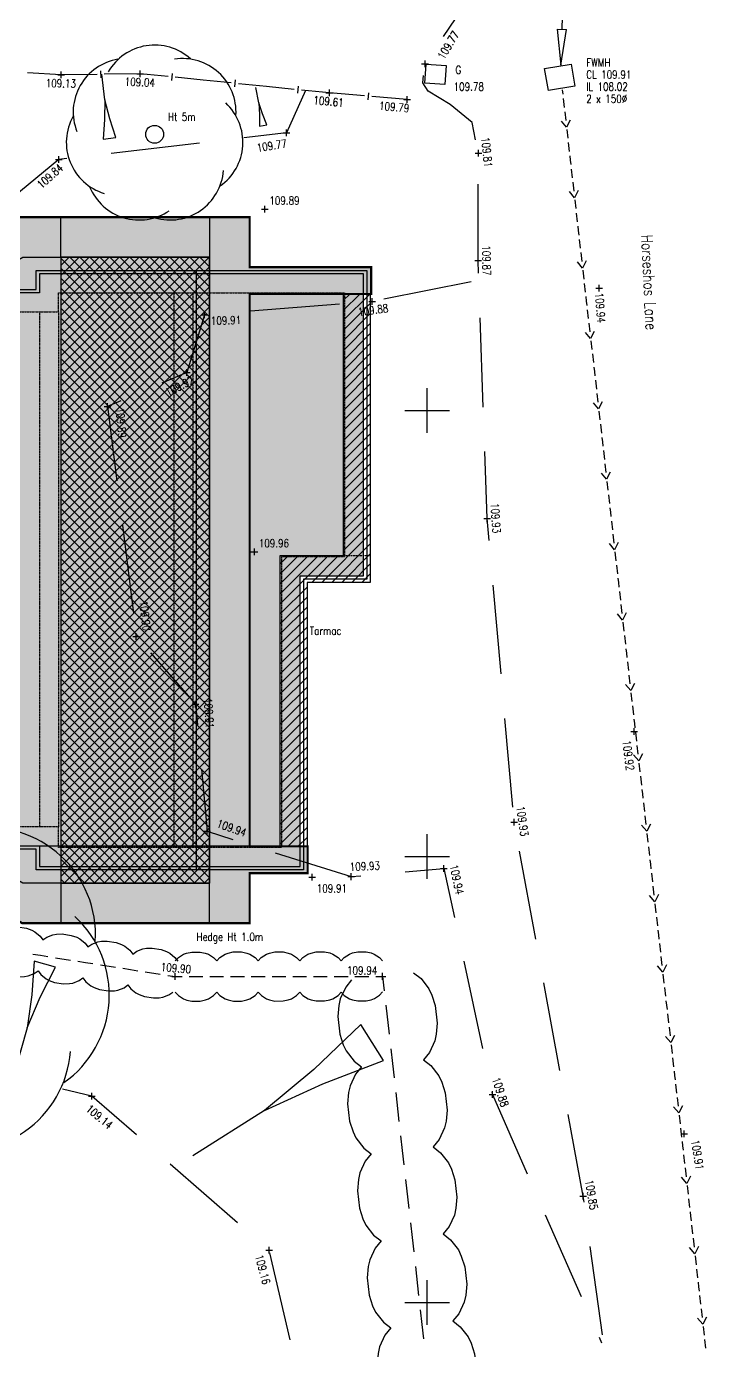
# Model space of a CAD drawing. Header units: millimetres. Extents: x -27952 to 75845, y -24026 to 57117.
# Drawn here: x 25755 to 41003, y -4602 to 25081 of the extents above; entities that cross this region are included whole.
import ezdxf
from ezdxf.enums import TextEntityAlignment as Align

# ---------------------------------------------------------------- set-up
doc = ezdxf.new("R2010")
doc.units = ezdxf.units.MM
for name, pattern in [('16764-Topo$0$Dashed', [3, 2, -1]), ('HIDDEN', [9.525, 6.35, -3.175]), ('PHANTOM2', [1.25, 0.625, -0.125, 0.125, -0.125, 0.125, -0.125])]:
    doc.linetypes.add(name, pattern=pattern)
for name, color, linetype in [('16764-Topo$0$SV_$_Grid', 7, 'Continuous'), ('16764-Topo$0$SV_Drainage Text', 132, 'Continuous'), ('16764-Topo$0$SV_Fence Levels', 7, 'Continuous'), ('16764-Topo$0$SV_Fences', 1, 'Continuous'), ('16764-Topo$0$SV_Land Form Levels', 7, 'Continuous'), ('16764-Topo$0$SV_Land Forms', 7, 'Continuous'), ('16764-Topo$0$SV_Levels (Spot)', 1, 'Continuous'), ('16764-Topo$0$SV_Misc Text', 7, 'Continuous'), ('16764-Topo$0$SV_Road Channels', 2, 'Continuous'), ('16764-Topo$0$SV_Road Levels', 7, 'Continuous'), ('16764-Topo$0$SV_Street Furniture', 9, 'Continuous'), ('16764-Topo$0$SV_Trees', 3, 'Continuous'), ('16764-Topo$0$SV_Trees Text', 3, 'Continuous'), ('16764-Topo$0$SV_Vegetation', 3, 'Continuous'), ('16764-Topo$0$SV_Vegetation Levels', 7, 'Continuous'), ('CHB-00_Dig Line', 2, 'Continuous'), ('CHB-00_Footprint', 4, 'Continuous'), ('CHB-00_Foundation', 7, 'Continuous'), ('CHB-00_SOPs', 4, 'Continuous'), ('CHB-00_Surveyed Outline', 211, 'Continuous'), ('CHB-00_Walls-LB', 8, 'Continuous'), ('CHB-00_Working Space', 7, 'PHANTOM2'), ('X-Ref-Site', 7, 'Continuous')]:
    doc.layers.add(name, color=color, linetype=linetype)
doc.styles.add('16764-Topo$0$Default', font='RomanS', dxfattribs={"width": 0.8})
doc.styles.add('16764-Topo$0$Road Text', font='RomanS', dxfattribs={"width": 0.8})

# ---------------------------------------------------------------- blocks, each defined once
blk = doc.blocks.new('16764-Topo$0$PT_PLUS')
at = {"color": 0, "linetype": 'Continuous', "flags": 128}
for points in [[(-0.5, 0), (0.5, 0)], [(0, -0.5), (0, 0.5)]]:
    blk.add_lwpolyline(points, dxfattribs=at)
blk = doc.blocks.new('16764-Topo$0$GLOBAL CANOPY')
at = {"color": 62, "linetype": 'Continuous'}
for centre, start, end in [((0.000032, 0.399949), 48, 150), ((-0.312751, 0.249357), 99.4, 201.4), ((0.312815, 0.249357), -3.4, 98.6), ((0.39001, -0.089024), -54.8, 47.2), ((-0.389946, -0.089024), 150.9, 252.9), ((0.173622, -0.360409), -106.3, -4.3), ((-0.173558, -0.360409), -157.7, -55.7)]:
    blk.add_arc(centre, 0.599967, start, end, dxfattribs=at)
blk = doc.blocks.new('16764-Topo$0$ARROW FOUL')
at = {"color": 32, "linetype": 'Continuous', "flags": 128}
for points in [[(0.144394, 0), (0, 0)], [(0.144394, 0), (1.383377, 0)], [(2.063735, 0), (1.383377, 0.093452)], [(1.383377, -0.089226), (1.383377, 0.093452)], [(1.383377, -0.089226), (2.063735, 0)]]:
    blk.add_lwpolyline(points, dxfattribs=at)
blk = doc.blocks.new('16764-Topo$0$GLOBALTADPOLE')
at = {"color": 8, "linetype": 'Continuous', "flags": 128}
for points in [[(0.021, 0.0028), (0, 0.007)], [(0, 0.007), (0, -0.007)], [(0.042, 0), (0.021, 0.0028)], [(0.021, -0.0028), (0.042, 0)], [(0.042, 0), (0.07, 0)], [(0, -0.007), (0.021, -0.0028)]]:
    blk.add_lwpolyline(points, dxfattribs=at)
blk = doc.blocks.new('16764-Topo')
at = {"layer": '16764-Topo$0$SV_$_Grid', "color": 7, "linetype": 'Continuous', "flags": 128}
for points in [[(432780, 221839.5), (432780, 221840.5)], [(432779.5, 221840), (432780.5, 221840)], [(432780, 221829.5), (432780, 221830.5)], [(432779.5, 221830), (432780.5, 221830)], [(432780, 221819.5), (432780, 221820.5)], [(432779.5, 221820), (432780.5, 221820)]]:
    blk.add_lwpolyline(points, dxfattribs=at)
at = {"layer": '16764-Topo$0$SV_Drainage Text', "color": 32, "linetype": 'Continuous'}
for p, q in [((432783.028536, 221847.186651), (432783.039761, 221847.088105)), ((432783.050986, 221846.989559), (432783.073436, 221846.792466)), ((432783.084661, 221846.69392), (432783.107111, 221846.496828)), ((432783.129746, 221846.298113), (432783.152196, 221846.10102)), ((432783.163422, 221846.002474), (432783.185872, 221845.805382)), ((432783.230772, 221845.411197), (432783.253222, 221845.214105)), ((432783.264447, 221845.115559), (432783.286897, 221844.918466)), ((432783.309532, 221844.719751), (432783.331982, 221844.522659)), ((432783.343207, 221844.424113), (432783.365657, 221844.22702)), ((432783.410557, 221843.832836), (432783.433007, 221843.635743)), ((432783.444233, 221843.537197), (432783.466683, 221843.340105)), ((432783.489318, 221843.14139), (432783.511768, 221842.944297)), ((432783.522993, 221842.845751), (432783.545443, 221842.648659)), ((432783.590343, 221842.254474), (432783.612793, 221842.057382)), ((432783.624018, 221841.958836), (432783.646468, 221841.761743)), ((432783.669103, 221841.563028), (432783.691553, 221841.365936)), ((432783.702778, 221841.26739), (432783.725228, 221841.070297)), ((432783.770129, 221840.676113), (432783.792579, 221840.47902)), ((432783.803804, 221840.380474), (432783.826254, 221840.183382)), ((432783.848889, 221839.984667), (432783.871339, 221839.787575)), ((432783.882564, 221839.689028), (432783.905014, 221839.491936)), ((432783.949914, 221839.097751), (432783.972364, 221838.900659)), ((432783.983589, 221838.802113), (432784.006039, 221838.60502)), ((432784.028674, 221838.406305), (432784.051124, 221838.209213)), ((432784.062349, 221838.110667), (432784.084799, 221837.913575)), ((432784.1297, 221837.51939), (432784.15215, 221837.322298)), ((432784.163375, 221837.223751), (432784.185825, 221837.026659)), ((432784.20846, 221836.827944), (432784.23091, 221836.630852)), ((432784.242135, 221836.532305), (432784.264585, 221836.335213)), ((432784.309485, 221835.941028), (432784.331935, 221835.743936)), ((432784.34316, 221835.64539), (432784.36561, 221835.448298)), ((432784.388245, 221835.249583), (432784.410695, 221835.05249)), ((432784.421921, 221834.953944), (432784.444371, 221834.756852)), ((432784.489271, 221834.362667), (432784.511721, 221834.165575)), ((432784.522946, 221834.067028), (432784.545396, 221833.869936)), ((432784.568031, 221833.671221), (432784.590481, 221833.474129)), ((432784.601706, 221833.375583), (432784.624156, 221833.17849)), ((432784.669056, 221832.784306), (432784.691506, 221832.587213)), ((432784.702732, 221832.488667), (432784.725182, 221832.291575)), ((432784.747817, 221832.09286), (432784.770267, 221831.895767)), ((432784.781492, 221831.797221), (432784.803942, 221831.600129)), ((432784.848842, 221831.205944), (432784.871292, 221831.008852)), ((432784.882517, 221830.910306), (432784.904967, 221830.713213)), ((432784.927602, 221830.514498), (432784.950052, 221830.317406)), ((432784.961277, 221830.21886), (432784.983727, 221830.021767)), ((432785.028628, 221829.627583), (432785.051078, 221829.43049)), ((432785.062303, 221829.331944), (432785.084753, 221829.134852)), ((432785.107388, 221828.936137), (432785.129838, 221828.739044)), ((432785.141063, 221828.640498), (432785.163513, 221828.443406)), ((432785.208413, 221828.049221), (432785.230863, 221827.852129)), ((432785.242088, 221827.753583), (432785.264538, 221827.55649)), ((432785.287173, 221827.357775), (432785.309623, 221827.160683)), ((432785.320848, 221827.062137), (432785.343299, 221826.865044)), ((432785.388199, 221826.47086), (432785.410649, 221826.273767)), ((432785.421874, 221826.175221), (432785.444324, 221825.978129)), ((432785.466959, 221825.779414), (432785.489409, 221825.582322)), ((432785.500634, 221825.483775), (432785.523084, 221825.286683)), ((432785.567984, 221824.892498), (432785.590434, 221824.695406)), ((432785.601659, 221824.59686), (432785.62411, 221824.399767)), ((432785.646744, 221824.201052), (432785.669195, 221824.00396)), ((432785.68042, 221823.905414), (432785.70287, 221823.708322)), ((432785.74777, 221823.314137), (432785.77022, 221823.117045)), ((432785.781445, 221823.018498), (432785.803895, 221822.821406)), ((432785.82653, 221822.622691), (432785.84898, 221822.425599)), ((432785.860205, 221822.327052), (432785.882655, 221822.12996)), ((432785.927555, 221821.735775), (432785.950006, 221821.538683)), ((432785.961231, 221821.440137), (432785.983681, 221821.243045)), ((432786.006316, 221821.04433), (432786.028766, 221820.847237)), ((432786.039991, 221820.748691), (432786.062441, 221820.551599)), ((432786.107341, 221820.157414), (432786.129791, 221819.960322)), ((432786.141016, 221819.861775), (432786.163466, 221819.664683)), ((432786.186101, 221819.465968), (432786.208551, 221819.268876)), ((432786.219776, 221819.17033), (432786.242226, 221818.973237))]:
    blk.add_line(p, q, dxfattribs=at)
at = {"layer": '16764-Topo$0$SV_Drainage Text', "color": 32, "linetype": 'Continuous', "flags": 128}
for points in [[(432783.20655, 221846.507435), (432783.124169, 221846.347082), (432783.007835, 221846.4848)], [(432783.197097, 221845.706836), (432783.208322, 221845.608289), (432783.219547, 221845.509743)], [(432783.386335, 221844.929074), (432783.303954, 221844.76872), (432783.18762, 221844.906439)], [(432783.376882, 221844.128474), (432783.388107, 221844.029928), (432783.399332, 221843.931382)], [(432783.566121, 221843.350712), (432783.48374, 221843.190359), (432783.367406, 221843.328077)], [(432783.556668, 221842.550113), (432783.567893, 221842.451567), (432783.579118, 221842.35302)], [(432783.745907, 221841.772351), (432783.663525, 221841.611997), (432783.547192, 221841.749716)], [(432783.736453, 221840.971751), (432783.747678, 221840.873205), (432783.758903, 221840.774659)], [(432783.925692, 221840.193989), (432783.843311, 221840.033636), (432783.726977, 221840.171355)], [(432783.916239, 221839.39339), (432783.927464, 221839.294844), (432783.938689, 221839.196298)], [(432784.105478, 221838.615628), (432784.023096, 221838.455274), (432783.906763, 221838.592993)], [(432784.096025, 221837.815028), (432784.10725, 221837.716482), (432784.118475, 221837.617936)], [(432784.285263, 221837.037267), (432784.202882, 221836.876913), (432784.086548, 221837.014632)], [(432784.27581, 221836.236667), (432784.287035, 221836.138121), (432784.29826, 221836.039575)], [(432784.465049, 221835.458905), (432784.382668, 221835.298551), (432784.266334, 221835.43627)], [(432784.455596, 221834.658306), (432784.466821, 221834.559759), (432784.478046, 221834.461213)], [(432784.644834, 221833.880544), (432784.562453, 221833.72019), (432784.446119, 221833.857909)], [(432784.635381, 221833.079944), (432784.646606, 221832.981398), (432784.657831, 221832.882852)], [(432784.82462, 221832.302182), (432784.742239, 221832.141828), (432784.625905, 221832.279547)], [(432784.815167, 221831.501583), (432784.826392, 221831.403036), (432784.837617, 221831.30449)], [(432785.004406, 221830.723821), (432784.922024, 221830.563467), (432784.805691, 221830.701186)], [(432784.994952, 221829.923221), (432785.006177, 221829.824675), (432785.017403, 221829.726129)], [(432785.184191, 221829.145459), (432785.10181, 221828.985106), (432784.985476, 221829.122824)], [(432785.174738, 221828.34486), (432785.185963, 221828.246314), (432785.197188, 221828.147767)], [(432785.363977, 221827.567098), (432785.281595, 221827.406744), (432785.165262, 221827.544463)], [(432785.354524, 221826.766498), (432785.365749, 221826.667952), (432785.376974, 221826.569406)], [(432785.543762, 221825.988736), (432785.461381, 221825.828383), (432785.345047, 221825.966102)], [(432785.534309, 221825.188137), (432785.545534, 221825.089591), (432785.556759, 221824.991044)], [(432785.723548, 221824.410375), (432785.641167, 221824.250021), (432785.524833, 221824.38774)], [(432785.714095, 221823.609775), (432785.72532, 221823.511229), (432785.736545, 221823.412683)], [(432785.903333, 221822.832014), (432785.820952, 221822.67166), (432785.704618, 221822.809379)], [(432785.89388, 221822.031414), (432785.905105, 221821.932868), (432785.91633, 221821.834322)], [(432786.083119, 221821.253652), (432786.000738, 221821.093298), (432785.884404, 221821.231017)], [(432786.073666, 221820.453052), (432786.084891, 221820.354506), (432786.096116, 221820.25596)], [(432786.262905, 221819.675291), (432786.180523, 221819.514937), (432786.06419, 221819.652656)]]:
    blk.add_lwpolyline(points, dxfattribs=at)
at = {"layer": '16764-Topo$0$SV_Fences', "color": 1, "linetype": 'Continuous'}
for p, q in [((432772.677037, 221847.614897), (432772.679338, 221847.454913)), ((432771.790877, 221847.522143), (432771.036167, 221847.56581)), ((432772.598196, 221847.533754), (432771.790877, 221847.522143)), ((432773.565498, 221847.547667), (432772.758179, 221847.536055)), ((432774.192862, 221847.483861), (432773.565498, 221847.547667)), ((432774.280546, 221847.555356), (432774.264356, 221847.396177)), ((432775.694452, 221847.411555), (432775.678262, 221847.252376)), ((432777.108358, 221847.267753), (432777.092168, 221847.108575)), ((432777.807216, 221847.116263), (432777.179852, 221847.180069)), ((432778.597231, 221847.048705), (432777.805618, 221847.116111)), ((432778.68373, 221847.121629), (432778.670155, 221846.962206)), ((432779.548267, 221846.967724), (432778.756654, 221847.03513))]:
    blk.add_line(p, q, dxfattribs=at)
at = {"layer": '16764-Topo$0$SV_Fences', "color": 1, "linetype": 'Continuous', "flags": 128}
for points in [[(432775.606768, 221847.34006), (432774.979404, 221847.403866), (432774.35204, 221847.467672)], [(432777.020674, 221847.196259), (432776.39331, 221847.260065), (432775.765946, 221847.323871)]]:
    blk.add_lwpolyline(points, dxfattribs=at)
at = {"layer": '16764-Topo$0$SV_Land Forms', "color": 1, "linetype": '16764-Topo$0$Dashed', "flags": 128}
blk.add_lwpolyline([(432777.267619, 221847.172699), (432776.842158, 221846.221104), (432771.738694, 221845.625754), (432769.017029, 221843.382939), (432762.47134, 221843.304265), (432758.828403, 221840.108615), (432756.094106, 221834.611227), (432755.044416, 221829.017397)], dxfattribs=at)
at = {"layer": '16764-Topo$0$SV_Land Forms', "color": 4, "linetype": '16764-Topo$0$Dashed', "flags": 128}
blk.add_lwpolyline([(432780.308847, 221804.554189), (432777.91431, 221814.890713), (432776.459452, 221821.170916), (432772.482515, 221824.626161), (432764.685415, 221826.484411), (432757.021752, 221827.237292), (432748.92396, 221828.032821)], dxfattribs=at)
at = {"layer": '16764-Topo$0$SV_Road Channels', "color": 3, "linetype": '16764-Topo$0$Dashed', "flags": 128}
for points in [[(432786.236869, 221804.455655), (432784.664293, 221813.962052), (432783.496832, 221822.385686), (432781.949155, 221830.766205), (432781.347178, 221837.572947), (432781.139751, 221843.3598), (432781.148811, 221845.769522), (432781.005212, 221846.454196), (432780.51232, 221846.860531), (432780.020513, 221847.154529), (432779.899226, 221847.345797), (432779.95065, 221847.768362), (432780.776668, 221848.985313), (432781.30398, 221850.486085), (432781.632419, 221852.769767)], [(432780.985619, 221842.882459), (432778.762515, 221842.438058), (432775.006633, 221842.145456), (432774.60885, 221840.851776), (432772.833545, 221840.085941), (432773.476416, 221834.928957), (432774.80789, 221833.416098), (432775.062602, 221830.565993), (432778.292036, 221829.547009), (432780.372241, 221829.732847), (432781.461189, 221824.660355), (432783.907445, 221819.097998)]]:
    blk.add_lwpolyline(points, dxfattribs=at)
at = {"layer": '16764-Topo$0$SV_Street Furniture', "color": 5, "flags": 128}
blk.add_lwpolyline([(432779.948554, 221847.336263), (432779.979215, 221847.763696), (432780.428062, 221847.731499), (432780.397401, 221847.304066)], close=True, dxfattribs=at)
at = {"layer": '16764-Topo$0$SV_Street Furniture', "color": 9, "flags": 128}
blk.add_lwpolyline([(432782.71804, 221847.169188), (432782.633298, 221847.6613), (432783.224595, 221847.763121), (432783.309337, 221847.271009)], close=True, dxfattribs=at)
at = {"layer": '16764-Topo$0$SV_Trees', "color": 32, "linetype": 'Continuous'}
blk.add_circle((432773.887604, 221846.189526), 0.2, dxfattribs=at)
at = {"layer": '16764-Topo$0$SV_Vegetation', "color": 92, "linetype": 'Continuous'}
for p, q in [((432771.664382, 221827.730868), (432771.999867, 221827.677902)), ((432772.671844, 221827.571812), (432773.007329, 221827.518846)), ((432773.679306, 221827.412755), (432774.014791, 221827.359789)), ((432774.183037, 221827.333227), (432774.351284, 221827.306664)), ((432774.351284, 221827.306664), (432774.505636, 221827.306861)), ((432774.660919, 221827.307058), (432774.970554, 221827.307452)), ((432775.590753, 221827.30824), (432775.900388, 221827.308634)), ((432776.520588, 221827.309422), (432776.830223, 221827.309815)), ((432777.450423, 221827.310604), (432777.760058, 221827.310997)), ((432778.380258, 221827.311786), (432778.689893, 221827.312179)), ((432778.845175, 221827.312377), (432779.000458, 221827.312574)), ((432779.000458, 221827.312574), (432779.036989, 221826.988676)), ((432779.073739, 221826.662826), (432779.147021, 221826.013078)), ((432779.293804, 221824.711631), (432779.367086, 221824.061882)), ((432779.51387, 221822.760435), (432779.587151, 221822.110687)), ((432779.733935, 221820.80924), (432779.807216, 221820.159492))]:
    blk.add_line(p, q, dxfattribs=at)
at = {"layer": '16764-Topo$0$SV_Vegetation', "color": 92, "linetype": 'Continuous', "flags": 128}
for points in [[(432770.376017, 221828.288608), (432770.463272, 221828.350762), (432770.600901, 221828.404962), (432770.68036, 221828.417727), (432770.810191, 221828.422539), (432771.011683, 221828.390728), (432771.133717, 221828.346151), (432771.205378, 221828.309528), (432771.319615, 221828.215564), (432771.383479, 221828.129552)], [(432771.383479, 221828.129552), (432771.470734, 221828.191705), (432771.608363, 221828.245905), (432771.687822, 221828.25867), (432771.817653, 221828.263482), (432772.019145, 221828.231671), (432772.141179, 221828.187095), (432772.21284, 221828.150472), (432772.327077, 221828.056507), (432772.390941, 221827.970495)], [(432772.390941, 221827.970495), (432772.478196, 221828.032649), (432772.615825, 221828.086849), (432772.695284, 221828.099614), (432772.825115, 221828.104426), (432773.026607, 221828.072615), (432773.148642, 221828.028038), (432773.220302, 221827.991415), (432773.334539, 221827.897451), (432773.398403, 221827.811439)], [(432771.160651, 221827.810396), (432771.328897, 221827.783834), (432771.496136, 221827.757431)], [(432773.398403, 221827.811439), (432773.485659, 221827.873592), (432773.623287, 221827.927792), (432773.702746, 221827.940557), (432773.832577, 221827.945369), (432774.034069, 221827.913558), (432774.156104, 221827.868982), (432774.227765, 221827.832358), (432774.342001, 221827.738394), (432774.405865, 221827.652382)], [(432774.350839, 221827.656664), (432774.420481, 221827.731753), (432774.536615, 221827.8069), (432774.606321, 221827.831989), (432774.722518, 221827.857137), (432774.908485, 221827.857373), (432775.024746, 221827.832521), (432775.094516, 221827.80761), (432775.210841, 221827.732757), (432775.280673, 221827.657846)], [(432775.280673, 221827.657846), (432775.350316, 221827.732935), (432775.46645, 221827.808082), (432775.536156, 221827.833171), (432775.652353, 221827.858319), (432775.83832, 221827.858555), (432775.954581, 221827.833703), (432776.024351, 221827.808792), (432776.140675, 221827.733939), (432776.210508, 221827.659028)], [(432776.210508, 221827.659028), (432776.280151, 221827.734117), (432776.396285, 221827.809264), (432776.46599, 221827.834353), (432776.582188, 221827.859501), (432776.768155, 221827.859737), (432776.884416, 221827.834885), (432776.954186, 221827.809973), (432777.07051, 221827.735121), (432777.140343, 221827.66021)], [(432777.140343, 221827.66021), (432777.209985, 221827.735299), (432777.326119, 221827.810446), (432777.395825, 221827.835535), (432777.512023, 221827.860683), (432777.69799, 221827.860919), (432777.814251, 221827.836067), (432777.88402, 221827.811155), (432778.000345, 221827.736303), (432778.070178, 221827.661392)], [(432778.070178, 221827.661392), (432778.13982, 221827.73648), (432778.255954, 221827.811628), (432778.32566, 221827.836717), (432778.441858, 221827.861865), (432778.627825, 221827.862101), (432778.744086, 221827.837249), (432778.813855, 221827.812337), (432778.93018, 221827.737485), (432779.000013, 221827.662574)], [(432770.266854, 221827.597173), (432770.330718, 221827.511161), (432770.444954, 221827.417196), (432770.516615, 221827.380573), (432770.638649, 221827.335997), (432770.840142, 221827.304186), (432770.969973, 221827.308998), (432771.049432, 221827.321763), (432771.18706, 221827.375963), (432771.274316, 221827.438116)], [(432771.274316, 221827.438116), (432771.33818, 221827.352104), (432771.452416, 221827.25814), (432771.524077, 221827.221517), (432771.646111, 221827.17694), (432771.847604, 221827.145129), (432771.977435, 221827.149941), (432772.056894, 221827.162706), (432772.194522, 221827.216906), (432772.281778, 221827.27906)], [(432772.168113, 221827.65134), (432772.336359, 221827.624777), (432772.503598, 221827.598374)], [(432773.175575, 221827.492283), (432773.343821, 221827.465721), (432773.51106, 221827.439318)], [(432772.281778, 221827.27906), (432772.345642, 221827.193048), (432772.459878, 221827.099083), (432772.531539, 221827.06246), (432772.653573, 221827.017884), (432772.855066, 221826.986073), (432772.984897, 221826.990885), (432773.064356, 221827.00365), (432773.201984, 221827.05785), (432773.28924, 221827.120003)], [(432773.28924, 221827.120003), (432773.353104, 221827.033991), (432773.46734, 221826.940027), (432773.539001, 221826.903404), (432773.661036, 221826.858827), (432773.862528, 221826.827016), (432773.992359, 221826.831828), (432774.071818, 221826.844593), (432774.209446, 221826.898793), (432774.296702, 221826.960947)], [(432775.125836, 221827.307649), (432775.281118, 221827.307846), (432775.435471, 221827.308043)], [(432776.055671, 221827.308831), (432776.210953, 221827.309028), (432776.365306, 221827.309225)], [(432776.985506, 221827.310013), (432777.140788, 221827.31021), (432777.295141, 221827.310406)], [(432777.91534, 221827.311195), (432778.070623, 221827.311392), (432778.224975, 221827.311588)], [(432778.304868, 221827.234122), (432778.172318, 221827.070971), (432778.050771, 221826.810261), (432778.017591, 221826.658317), (432777.995414, 221826.408814), (432778.039427, 221826.018575), (432778.11662, 221825.78028), (432778.18281, 221825.639544), (432778.359373, 221825.412455), (432778.524933, 221825.282927)], [(432779.696048, 221827.391026), (432779.861607, 221827.261497), (432780.038171, 221827.034409), (432780.10436, 221826.893673), (432780.181554, 221826.655378), (432780.225567, 221826.265138), (432780.20339, 221826.015635), (432780.17021, 221825.863692), (432780.048663, 221825.602981), (432779.916113, 221825.439831)], [(432774.351728, 221826.956665), (432774.421561, 221826.881753), (432774.537886, 221826.806901), (432774.607655, 221826.78199), (432774.723917, 221826.757138), (432774.909884, 221826.757374), (432775.026081, 221826.782522), (432775.095787, 221826.80761), (432775.211921, 221826.882758), (432775.281563, 221826.957847)], [(432775.281563, 221826.957847), (432775.351396, 221826.882935), (432775.467721, 221826.808083), (432775.53749, 221826.783172), (432775.653751, 221826.75832), (432775.839718, 221826.758556), (432775.955916, 221826.783704), (432776.025622, 221826.808792), (432776.141756, 221826.88394), (432776.211398, 221826.959029)], [(432776.211398, 221826.959029), (432776.281231, 221826.884117), (432776.397556, 221826.809265), (432776.467325, 221826.784354), (432776.583586, 221826.759502), (432776.769553, 221826.759738), (432776.885751, 221826.784886), (432776.955457, 221826.809974), (432777.071591, 221826.885122), (432777.141233, 221826.960211)], [(432777.141233, 221826.960211), (432777.211066, 221826.885299), (432777.327391, 221826.810447), (432777.39716, 221826.785536), (432777.513421, 221826.760683), (432777.699388, 221826.76092), (432777.815586, 221826.786068), (432777.885291, 221826.811156), (432778.001425, 221826.886304), (432778.071068, 221826.961392)], [(432778.071068, 221826.961392), (432778.140901, 221826.886481), (432778.257225, 221826.811629), (432778.326995, 221826.786718), (432778.443256, 221826.761865), (432778.629223, 221826.762102), (432778.74542, 221826.787249), (432778.815126, 221826.812338), (432778.93126, 221826.887486), (432779.000903, 221826.962574)], [(432779.183772, 221825.687228), (432779.220523, 221825.361379), (432779.257054, 221825.03748)], [(432779.916113, 221825.439831), (432780.081673, 221825.310302), (432780.258236, 221825.083214), (432780.324426, 221824.942478), (432780.401619, 221824.704182), (432780.445632, 221824.313943), (432780.423455, 221824.06444), (432780.390275, 221823.912496), (432780.268728, 221823.651786), (432780.136178, 221823.488635)], [(432778.524933, 221825.282927), (432778.392383, 221825.119776), (432778.270836, 221824.859065), (432778.237656, 221824.707122), (432778.215479, 221824.457619), (432778.259492, 221824.06738), (432778.336685, 221823.829084), (432778.402875, 221823.688348), (432778.579438, 221823.46126), (432778.744998, 221823.331731)], [(432779.403837, 221823.736033), (432779.440588, 221823.410183), (432779.477119, 221823.086285)], [(432778.744998, 221823.331731), (432778.612448, 221823.168581), (432778.490901, 221822.90787), (432778.457721, 221822.755927), (432778.435544, 221822.506423), (432778.479557, 221822.116184), (432778.55675, 221821.877889), (432778.62294, 221821.737153), (432778.799503, 221821.510064), (432778.965063, 221821.380536)], [(432780.136178, 221823.488635), (432780.301738, 221823.359107), (432780.478301, 221823.132018), (432780.544491, 221822.991282), (432780.621684, 221822.752987), (432780.665697, 221822.362748), (432780.64352, 221822.113244), (432780.61034, 221821.961301), (432780.488793, 221821.70059), (432780.356243, 221821.53744)], [(432779.623902, 221821.784837), (432779.660653, 221821.458988), (432779.697184, 221821.135089)], [(432780.356243, 221821.53744), (432780.521803, 221821.407911), (432780.698366, 221821.180823), (432780.764556, 221821.040087), (432780.841749, 221820.801791), (432780.885762, 221820.411552), (432780.863585, 221820.162049), (432780.830405, 221820.010106), (432780.708858, 221819.749395), (432780.576308, 221819.586244)], [(432778.965063, 221821.380536), (432778.832513, 221821.217385), (432778.710966, 221820.956675), (432778.677786, 221820.804731), (432778.655609, 221820.555228), (432778.699622, 221820.164989), (432778.776815, 221819.926693), (432778.843005, 221819.785957), (432779.019568, 221819.558869), (432779.185128, 221819.42934)], [(432779.843967, 221819.833642), (432779.880718, 221819.507792), (432779.917249, 221819.183894)], [(432779.185128, 221819.42934), (432779.052578, 221819.26619), (432778.931031, 221819.005479), (432778.897851, 221818.853536), (432778.875674, 221818.604033), (432778.919687, 221818.213793), (432778.99688, 221817.975498), (432779.06307, 221817.834762), (432779.239633, 221817.607673), (432779.405193, 221817.478145)], [(432780.576308, 221819.586244), (432780.741868, 221819.456716), (432780.918431, 221819.229627), (432780.984621, 221819.088891), (432781.061814, 221818.850596), (432781.105827, 221818.460357), (432781.08365, 221818.210854), (432781.05047, 221818.05891), (432780.928923, 221817.7982), (432780.796373, 221817.635049)]]:
    blk.add_lwpolyline(points, dxfattribs=at)
at = {"layer": '16764-Topo$0$SV_Fence Levels', "color": 1, "linetype": 'Continuous', "xscale": 0.15, "yscale": 0.15, "zscale": 0.15}
for p in [(432771.790877, 221847.522143), (432773.565498, 221847.547667), (432777.805618, 221847.116111), (432777.807216, 221847.116263), (432779.548267, 221846.967724)]:
    blk.add_blockref('16764-Topo$0$PT_PLUS', p, dxfattribs=at)
at = {"layer": '16764-Topo$0$SV_Land Form Levels', "color": 1, "linetype": 'Continuous', "xscale": 0.15, "yscale": 0.15, "zscale": 0.15}
for p in [(432776.842158, 221846.221104), (432771.738694, 221845.625754)]:
    blk.add_blockref('16764-Topo$0$PT_PLUS', p, dxfattribs=at)
at = {"layer": '16764-Topo$0$SV_Land Form Levels', "color": 4, "linetype": 'Continuous', "xscale": 0.15, "yscale": 0.15, "zscale": 0.15}
for p in [(432772.482515, 221824.626161), (432776.459452, 221821.170916)]:
    blk.add_blockref('16764-Topo$0$PT_PLUS', p, dxfattribs=at)
at = {"layer": '16764-Topo$0$SV_Levels (Spot)', "color": 7, "linetype": 'Continuous', "xscale": 0.15, "yscale": 0.15, "zscale": 0.15}
for p in [(432776.360257, 221844.512752), (432776.124056, 221836.832682), (432777.417718, 221829.536773)]:
    blk.add_blockref('16764-Topo$0$PT_PLUS', p, dxfattribs=at)
at = {"layer": '16764-Topo$0$SV_Misc Text', "linetype": 'Continuous'}
for name, p, xscale, yscale, zscale, rotation in [('16764-Topo$0$ARROW FOUL', (432783.062642, 221850.174307), 1.180432, 1.180432, 1.180432, 268.395496), ('16764-Topo$0$GLOBALTADPOLE', (432772.874859, 221846.100096), 20.636218, 20.636218, 20.636218, 96.81435299999997), ('16764-Topo$0$GLOBALTADPOLE', (432776.320861, 221846.388766), 12.333942, 12.333942, 12.333942, 100.840305), ('16764-Topo$0$GLOBALTADPOLE', (432771.427876, 221827.584937), 35.233181, 35.233181, 35.233181, 254.283025), ('16764-Topo$0$GLOBALTADPOLE', (432778.765638, 221825.827946), 67.973138, 67.973138, 67.973138, 212.2671899999999)]:
    blk.add_blockref(name, p, dxfattribs=dict(at, xscale=xscale, yscale=yscale, zscale=zscale, rotation=rotation))
at = {"layer": '16764-Topo$0$SV_Road Levels', "color": 3, "linetype": 'Continuous', "xscale": 0.15, "yscale": 0.15, "zscale": 0.15}
for p in [(432779.95065, 221847.768362), (432781.148811, 221845.769522), (432781.139751, 221843.3598), (432778.762515, 221842.438058), (432775.006633, 221842.145456), (432774.60885, 221840.851776), (432772.833545, 221840.085941), (432781.347178, 221837.572947), (432773.476416, 221834.928957), (432774.80789, 221833.416098), (432781.949155, 221830.766205), (432775.062602, 221830.565993), (432780.372241, 221829.732847), (432778.292036, 221829.547009), (432781.461189, 221824.660355), (432783.496832, 221822.385686)]:
    blk.add_blockref('16764-Topo$0$PT_PLUS', p, dxfattribs=at)
at = {"layer": '16764-Topo$0$SV_Road Levels', "color": 7, "linetype": 'Continuous', "xscale": 0.15, "yscale": 0.15, "zscale": 0.15}
for p in [(432783.855595, 221842.739361), (432784.637516, 221832.800908), (432785.759879, 221823.779659)]:
    blk.add_blockref('16764-Topo$0$PT_PLUS', p, dxfattribs=at)
at = {"layer": '16764-Topo$0$SV_Trees', "linetype": 'Continuous'}
for p, xscale, yscale, zscale in [((432773.887604, 221846.189526), 2, 2, 2), ((432768.91112, 221827.247989), 4, 4, 4)]:
    blk.add_blockref('16764-Topo$0$GLOBAL CANOPY', p, dxfattribs=dict(at, xscale=xscale, yscale=yscale, zscale=zscale))
at = {"layer": '16764-Topo$0$SV_Vegetation Levels', "color": 3, "linetype": 'Continuous', "xscale": 0.15, "yscale": 0.15, "zscale": 0.15}
for p in [(432774.351284, 221827.306664), (432779.000458, 221827.312574)]:
    blk.add_blockref('16764-Topo$0$PT_PLUS', p, dxfattribs=at)
at = {"layer": '16764-Topo$0$SV_Drainage Text', "style": '16764-Topo$0$Default', "width": 0.8}
for s, p in [('FWMH', (432783.566107, 221847.707722)), ('CL 109.91', (432783.566107, 221847.437722)), ('IL 108.02', (432783.566107, 221847.167722)), ('2 x 150Ø', (432783.566107, 221846.897722))]:
    blk.add_text(s, height=0.18, dxfattribs=at).set_placement(p)
at = {"layer": '16764-Topo$0$SV_Fence Levels', "color": 1, "style": '16764-Topo$0$Default', "width": 0.8}
for s, rotation, p in [('109.13', -1.24368, (432771.788707, 221847.422166)), ('109.04', -2.49163, (432773.561151, 221847.447762)), ('109.61', -5.807299, (432777.797098, 221847.016777)), ('109.61', -4.867025, (432777.797133, 221847.016472)), ('109.79', -4.867025, (432779.267626, 221846.892299))]:
    blk.add_text(s, height=0.18, rotation=rotation, dxfattribs=at).set_placement(p, align=Align.TOP_CENTER)
at = {"layer": '16764-Topo$0$SV_Land Form Levels', "color": 1, "style": '16764-Topo$0$Default', "width": 0.8}
blk.add_text('109.77', height=0.18, rotation=8.583621, dxfattribs=at).set_placement((432776.500728, 221846.022995), align=Align.TOP_CENTER)
blk.add_text('109.84', height=0.18, rotation=41.722324, dxfattribs=at).set_placement((432771.602884, 221845.184464), align=Align.CENTER)
at = {"layer": '16764-Topo$0$SV_Land Form Levels', "color": 4, "style": '16764-Topo$0$Default', "width": 0.8}
for s, rotation, p in [('109.14', -39.778203, (432772.707591, 221824.232716)), ('109.16', -75.203238, (432776.399694, 221820.764734))]:
    blk.add_text(s, height=0.18, rotation=rotation, dxfattribs=at).set_placement(p, align=Align.TOP_CENTER)
at = {"layer": '16764-Topo$0$SV_Levels (Spot)', "color": 7, "style": '16764-Topo$0$Default', "width": 0.8}
for s, p in [('109.89', (432776.460257, 221844.612752)), ('109.96', (432776.224056, 221836.932682)), ('109.91', (432777.523515, 221829.194258))]:
    blk.add_text(s, height=0.18, dxfattribs=at).set_placement(p)
at = {"layer": '16764-Topo$0$SV_Misc Text', "color": 5, "style": '16764-Topo$0$Default', "width": 0.8}
blk.add_text('G', height=0.18, dxfattribs=at).set_placement((432780.633952, 221847.543106))
at = {"layer": '16764-Topo$0$SV_Misc Text', "style": '16764-Topo$0$Default', "width": 0.8}
for s, p in [('109.78', (432780.592135, 221847.167776)), ('Tarmac', (432777.367194, 221834.97064)), ('Hedge Ht 1.0m', (432774.827522, 221828.106654))]:
    blk.add_text(s, height=0.18, dxfattribs=at).set_placement(p)
at = {"layer": '16764-Topo$0$SV_Misc Text', "color": 6, "style": '16764-Topo$0$Road Text', "width": 0.8}
blk.add_text('Horseshos Lane', height=0.25, rotation=-87.273689, dxfattribs=at).set_placement((432784.800645, 221843.936365))
at = {"layer": '16764-Topo$0$SV_Road Levels', "color": 3, "style": '16764-Topo$0$Default', "width": 0.8}
for s, rotation, p in [('109.77', 58.249366, (432780.398627, 221848.235006)), ('109.88', 7.879554, (432778.776224, 221842.339003)), ('109.92', 27.947127, (432774.40531, 221840.623121))]:
    blk.add_text(s, height=0.18, rotation=rotation, dxfattribs=at).set_placement(p, align=Align.TOP_CENTER)
for s, rotation, p in [('109.81', -84.185129, (432781.248296, 221845.779653)), ('109.87', -89.081279, (432781.239738, 221843.361403)), ('109.91', 2.116202, (432775.49076, 221841.928034)), ('109.89', -85.225042, (432773.047015, 221839.715614)), ('109.93', -86.446571, (432781.446986, 221837.579145)), ('109.90', -83.010115, (432773.586775, 221835.385677)), ('109.91', -86.009087, (432775.016247, 221833.202915)), ('109.93', -82.241381, (432782.048239, 221830.779705)), ('109.94', -19.697125, (432775.585663, 221830.55157)), ('109.93', 2.311928, (432778.604756, 221829.691514)), ('109.94', -78.280401, (432780.573987, 221829.46612)), ('109.88', -72.072249, (432781.556334, 221824.691137)), ('109.85', -80.823099, (432783.595552, 221822.401635))]:
    blk.add_text(s, height=0.18, rotation=rotation, dxfattribs=at).set_placement(p, align=Align.CENTER)
at = {"layer": '16764-Topo$0$SV_Road Levels', "color": 7, "style": '16764-Topo$0$Default', "width": 0.8}
for s, rotation, p in [('109.94', -85.501443, (432783.763746, 221842.631826)), ('109.92', -82.908086, (432784.381377, 221832.589317)), ('109.91', -80.834918, (432785.918861, 221823.631123))]:
    blk.add_text(s, height=0.18, rotation=rotation, dxfattribs=at).set_placement(p)
at = {"layer": '16764-Topo$0$SV_Trees Text', "color": 62, "style": '16764-Topo$0$Default', "width": 0.8}
blk.add_text('Ht 5m', height=0.18, dxfattribs=at).set_placement((432774.187604, 221846.489526))
at = {"layer": '16764-Topo$0$SV_Vegetation Levels', "color": 3, "style": '16764-Topo$0$Default', "width": 0.8}
for s, rotation, p in [('109.90', -4.449442, (432774.359041, 221827.406363)), ('109.94', -0.291579, (432778.540683, 221827.353972))]:
    blk.add_text(s, height=0.18, rotation=rotation, dxfattribs=at).set_placement(p, align=Align.CENTER)

msp = doc.modelspace()

# ---------------------------------------------------------------- hatches: boundary and pattern name
at = {"layer": 'CHB-00_Dig Line', "linetype": 'Continuous'}
h = msp.add_hatch(color=252, dxfattribs=at)
h.dxf.hatch_style = 1
edge = h.paths.add_edge_path()
edge.add_line((18000, 6337), (18000, 6712))
edge.add_arc((7325, 6712), 10675, 0, 35.2094)
edge.add_arc((24891, 19108), 10825, 180, 215.2094, ccw=False)
edge.add_line((14067, 19108), (14067, 19483))
edge.add_line((14067, 19483), (24937, 19483))
edge.add_line((24937, 19483), (25673, 19908))
edge.add_line((25673, 19908), (29860, 19908))
edge.add_line((29860, 19908), (29860, 5877))
edge.add_line((29860, 5877), (25673, 5877))
edge.add_line((25673, 5877), (24875, 6337))
edge.add_line((24875, 6337), (18000, 6337))
h = msp.add_hatch(dxfattribs=at)
h.set_pattern_fill('NET', color=8, scale=50, angle=45)
h.set_pattern_definition([(45, (31544.62, -118941.54), (-112.2532, 112.2532), []), (135, (31544.62, -118941.54), (-112.2532, -112.2532), [])])
h.paths.add_polyline_path([(29860, 19908), (26523, 19908), (26523, 5877), (29860, 5877)])
at = {"layer": 'CHB-00_Footprint', "linetype": 'Continuous'}
h = msp.add_hatch(color=253, dxfattribs=at)
h.dxf.hatch_style = 1
edge = h.paths.add_edge_path()
edge.add_line((18075, 6712), (26048, 6712))
edge.add_line((26048, 6712), (26048, 6252))
edge.add_line((26048, 6252), (31895, 6252))
edge.add_line((31895, 6252), (31895, 12768))
edge.add_line((31895, 12768), (33312, 12768))
edge.add_line((33312, 12768), (33312, 19533))
edge.add_line((33312, 19533), (26048, 19533))
edge.add_line((26048, 19533), (26048, 19108))
edge.add_line((26048, 19108), (14112, 19108))
edge.add_arc((24796, 19108), 10684, 180, 215.4592)
edge.add_arc((7602, 6779), 10473, -0.3686, 35.8278, ccw=False)
at = {"layer": 'CHB-00_Foundation', "linetype": 'Continuous'}
h = msp.add_hatch(dxfattribs=at)
h.set_pattern_fill('LINE', color=256, scale=50, angle=45)
h.paths.add_polyline_path([(32862, 19083), (33462, 19083), (33462, 12618), (32045, 12618), (32045, 6702), (31445, 6702), (31445, 13218), (32862, 13218)])
at = {"layer": 'CHB-00_Working Space', "linetype": 'Continuous'}
h = msp.add_hatch(dxfattribs=at)
h.set_pattern_fill('DOTS', color=1, scale=50)
h.paths.add_polyline_path([(29860, 19908), (29860, 5877), (25673, 5877), (24875, 6337), (18000, 6337), (17984, 5437), (24909, 5437), (25660, 4977), (30760, 4977), (30760, 6102), (32060, 6102), (32060, 6702), (30760, 6702), (30760, 19083), (33485, 19083), (33485, 19683), (30760, 19683), (30760, 20808), (25611, 20808), (24860, 20383), (14138, 20383), (14088, 19483), (24937, 19483), (25673, 19908)])
h = msp.add_hatch(color=8, dxfattribs=at)
h.dxf.hatch_style = 1
h.set_gradient(color1=(91, 91, 91), rotation=180, tint=1)
h.paths.add_polyline_path([(26523, 20808), (29860, 20808), (29860, 19908), (26523, 19908)])
h = msp.add_hatch(color=8, dxfattribs=at)
h.dxf.hatch_style = 1
h.set_gradient(color1=(91, 91, 91), rotation=180, one_color=1, tint=1)
h.paths.add_polyline_path([(29860, 5877), (26523, 5877), (26523, 4977), (29860, 4977)])

# ---------------------------------------------------------------- linework, layer by layer
at = {"linetype": 'Continuous'}
msp.add_line((18146, 6712), (31505, 6712), dxfattribs=at)
at = {"layer": 'CHB-00_Dig Line', "linetype": 'Continuous'}
msp.add_lwpolyline([(18000, 6337), (18000, 6712, 0.15485), (16047, 12867, -0.15485), (14067, 19108), (14067, 19483), (24937, 19483), (25673, 19908), (29860, 19908), (29860, 5877), (25673, 5877), (24875, 6337)], format="xyb", close=True, dxfattribs=at)
at = {"layer": 'CHB-00_Dig Line', "color": 3, "linetype": 'Continuous'}
msp.add_lwpolyline([(29860, 19908), (26523, 19908), (26523, 5877), (29860, 5877)], close=True, dxfattribs=at)
at = {"layer": 'CHB-00_Footprint', "linetype": 'Continuous'}
msp.add_lwpolyline([(18075, 6712), (26048, 6712), (26048, 6252), (31895, 6252), (31895, 12768), (33312, 12768), (33312, 19533), (26048, 19533), (26048, 19108), (14112, 19108, 0.155966), (16093, 12910, -0.159263)], format="xyb", close=True, dxfattribs=at)
at = {"layer": 'CHB-00_Foundation', "linetype": 'Continuous'}
msp.add_lwpolyline([(32862, 19083), (33462, 19083), (33462, 12618), (32045, 12618), (32045, 6702), (31445, 6702), (31445, 13218), (32862, 13218), (32862, 19083)], dxfattribs=at)
at = {"layer": 'CHB-00_Foundation', "linetype": 'HIDDEN', "ltscale": 0.25}
msp.add_lwpolyline([(32862, 13218), (33462, 13218)], dxfattribs=at)
at = {"layer": 'CHB-00_SOPs', "color": 8, "linetype": 'Continuous'}
for p, q in [((34740, 16224), (34740, 16724)), ((34490, 16474), (34990, 16474)), ((34740, 6224), (34740, 6724)), ((34490, 6474), (34990, 6474)), ((34490, -3526), (34990, -3526)), ((34740, -3776), (34740, -3276))]:
    msp.add_line(p, q, dxfattribs=at)
at = {"layer": 'CHB-00_Surveyed Outline', "linetype": 'Continuous'}
for points in [[(14066, 19183), (25973, 19183), (25973, 19608), (29560, 19608)], [(29560, 19608), (29560, 6177)], [(29560, 19608), (33387, 19608), (33387, 12693), (31970, 12693), (31970, 6177), (29560, 6177)], [(29560, 6177), (25973, 6177), (25973, 6637), (18000, 6637)]]:
    msp.add_lwpolyline(points, dxfattribs=at)
at = {"layer": 'CHB-00_Walls-LB', "linetype": 'HIDDEN'}
for points in [[(14646, 18683), (26473, 18683), (26473, 19108), (32887, 19108), (32887, 13193), (31470, 13193), (31470, 6677), (26473, 6677), (26473, 7137), (18563, 7137)], [(29060, 19108), (29060, 6677)], [(29485, 19108), (29485, 6677)], [(26048, 18683), (26048, 7137)], [(26473, 18683), (26473, 7137)]]:
    msp.add_lwpolyline(points, dxfattribs=at)
at = {"layer": 'CHB-00_Working Space', "linetype": 'PHANTOM2', "ltscale": 25, "const_width": 50}
msp.add_lwpolyline([(14063, 20383), (24860, 20383), (25611, 20808), (30760, 20808), (30760, 19683), (33485, 19683), (33485, 19083), (30760, 19083), (30760, 6702), (32060, 6702), (32060, 6102), (30760, 6102), (30760, 4977), (25660, 4977), (24909, 5437), (18000, 5444)], dxfattribs=at)
at = {"layer": 'CHB-00_Working Space', "linetype": 'Continuous'}
for points in [[(26523, 20808), (29860, 20808), (29860, 19908), (26523, 19908)], [(29860, 5877), (26523, 5877), (26523, 4977), (29860, 4977)]]:
    msp.add_lwpolyline(points, close=True, dxfattribs=at)

# ---------------------------------------------------------------- block references
at = {"layer": 'X-Ref-Site', "linetype": 'Continuous', "xscale": 1000, "yscale": 1000, "zscale": 1000}
msp.add_blockref('16764-Topo', (-432745260, -221823526), dxfattribs=at)

doc.saveas('drawing.dxf')
